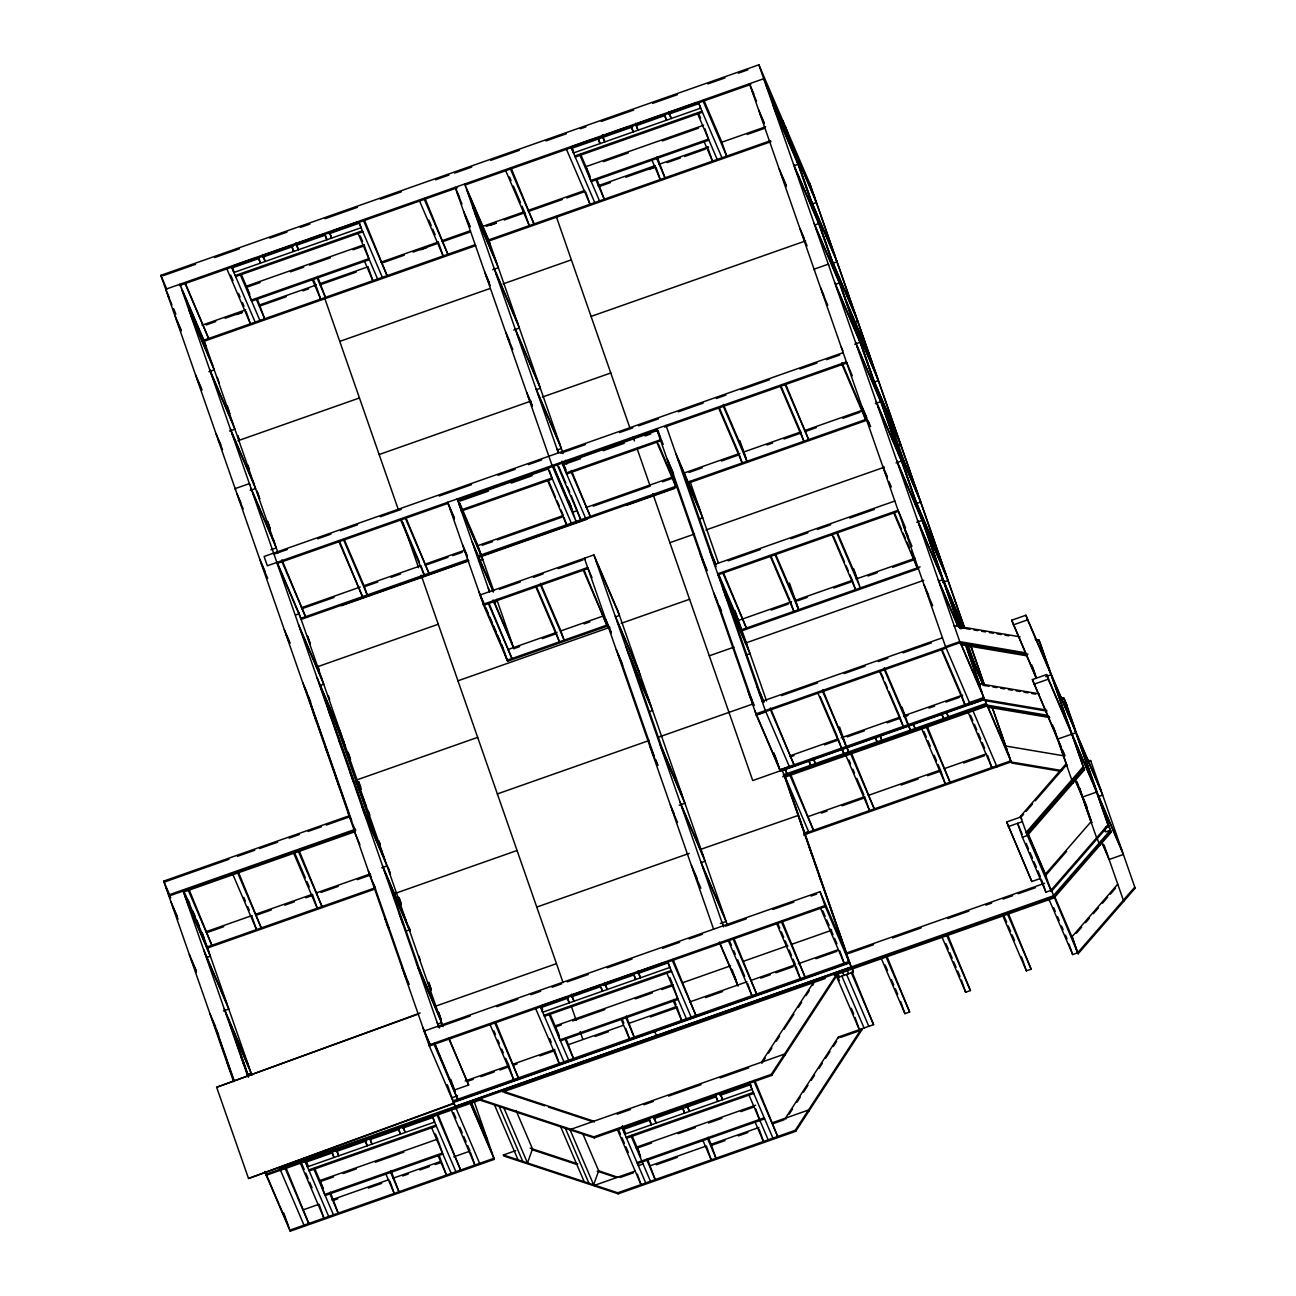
<?xml version="1.0" encoding="UTF-8"?>
<svg xmlns="http://www.w3.org/2000/svg" width="1296" height="1296" viewBox="0 0 1296 1296"><rect width="100%" height="100%" fill="white"/><g stroke="black" fill="none" stroke-linecap="round" stroke-linejoin="round"><path stroke-width="1.5" d="M582.989 1134.194L598.671 1170.806L593.649 1184.819L570.11 1129.918M617.657 1177.205L598.671 1170.806M765.256 1058.152L761.951 1063.222L761.513 1062.202L814.406 981.121L812.641 985.511M768.56 1053.081L771.865 1048.01M776.272 1041.255L779.576 1036.184M783.983 1029.429L793.913 1014.233M798.32 1007.478L801.625 1002.407M806.031 995.652L809.336 990.581M837.848 974.041L771.736 1075.388L594.232 1137.872L479.828 1100.077L479.39 1099.057L593.795 1136.867L771.298 1074.368L837.41 973.021M852.055 971.854L873.569 1024.65L838.366 1037.043L785.489 1118.124L785.927 1119.145M789.232 1114.074L792.536 1109.003M796.943 1102.248L800.248 1097.177M803.552 1092.123L807.959 1085.351M811.264 1080.297L814.568 1075.226M818.975 1068.471L822.28 1063.4M825.584 1058.33L829.991 1051.574M833.296 1046.504L836.6 1041.433M503.366 1154.995L617.755 1192.79L795.274 1130.29L861.37 1028.943L861.808 1029.964L795.712 1131.311L618.192 1193.81L503.804 1156L503.366 1154.995L515.727 1150.637M1022.252 834.316L1017.554 823.349L1022.398 837.248L1027.372 835.499L1020.454 816.35L1066.106 763.83L1066.543 764.851L1035.245 800.863M1023.5 814.358L1020.892 817.355L1020.454 816.35M1026.108 811.361L1032.637 803.86M1083.569 767.831L1026.497 833.458L1026.076 832.453L1083.132 766.811L1083.569 767.831L1038.971 639.997L1035.196 639.365M1027.372 835.499L1084.444 769.856L1039.829 642.038L1040.267 643.043M1045.305 874.298L1090.957 821.794L1091.394 822.814M1045.742 875.318L1066.608 851.326M1060.031 697.329L1063.805 697.961L1107.967 824.774L1050.91 890.401L1045.921 892.166L1022.398 837.248M1084.444 769.856L1084.007 768.852L1026.934 834.478L1051.348 891.421L1108.404 825.795L1107.967 824.774M1110.753 831.238L1053.68 896.881L265.81 1174.257L290.223 1231.2L494.311 1159.353L473.753 1100.336M1066.138 703.42L1111.19 832.259L1054.118 897.885L834.3 975.289M1117.703 884.196L1072.051 936.7L1077.656 952.803L1072.667 954.553L1049.128 899.651M1076.393 933.217L1081.609 927.223M1085.53 922.72L1089.434 918.216M1093.354 913.712L1098.571 907.718M1102.475 903.215L1107.691 897.205M1110.299 894.208L1115.516 888.214M1077.656 952.803L1134.713 887.177L1135.15 888.181L1078.094 953.824L1050.829 888.91M447.347 1084.72L453.989 1103.512L248.54 1178.501L216.643 1087.279L420.179 1012.986M418.527 1014.023L216.643 1087.279M453.73 1103.171L248.54 1178.501M429.997 1044.949L424.067 1031.114L820.06 891.697L825.341 906.617L429.349 1046.034L160.85 275.335L758.873 64.8L810.016 184.145L964.775 628.463M163.183 275.692L195.566 264.287M214.618 257.58L239.371 248.864M269.843 238.14L286.983 232.097M300.316 227.416L309.841 224.062M325.069 218.7L357.453 207.295M380.311 199.244L401.258 191.873M435.537 179.804L448.87 175.106M454.588 173.097L471.728 167.071M490.763 160.364L519.34 150.304M546.005 140.908L566.368 133.747M580.284 128.839L586.003 126.83M601.231 121.468L633.614 110.063M652.649 103.372L677.419 94.657M707.891 83.916L725.031 77.89M738.364 73.192L747.873 69.838M233.863 265.599L254.745 258.26M262.343 255.571L290.822 245.56M296.525 243.551L323.093 234.187M332.586 230.85L357.275 222.167M571.568 146.723L596.241 138.024M601.943 136.015L626.616 127.332M638.005 123.331L662.693 114.631M668.38 112.622L694.964 103.275M179.464 285.574L457.52 187.677M465.134 185.004L750.821 84.418M329.103 233.766L359.478 223.074L361.098 227.707L233.896 272.5L232.276 267.867L258.86 258.503M262.651 257.159L293.026 246.467M296.833 245.138L325.296 235.111M699.613 105.073L700.682 108.151L573.48 152.944L571.876 148.295L632.626 126.911M636.417 125.582L664.897 115.555M668.687 114.21L699.062 103.518M235.192 275.546L362.394 230.769M574.792 155.99L701.995 111.213M235.629 276.566L362.831 231.79M575.23 157.01L702.432 112.217M703.647 125.21L585.938 166.649L590.782 180.549L708.491 139.109L704.862 128.677M246.775 287.226L260.075 282.544M290.45 271.852L303.734 267.17M309.436 265.162L330.318 257.807M353.095 249.788L362.588 246.451M603.466 161.644L628.139 152.96M662.321 140.924L698.382 128.223M251.618 301.126L369.328 259.686M591.219 181.57L708.928 140.13M201.965 325.231L245.77 309.809M259.087 305.127L316.224 285.007M320.047 283.662L367.659 266.895M380.992 262.213L438.129 242.093M441.936 240.748L470.497 230.688M481.918 226.67L523.827 211.912M527.634 210.584L584.771 190.463M598.104 185.765L655.241 165.645M659.048 164.317L708.572 146.885M703.809 100.1L721.856 142.204L765.709 126.765M206.129 324.94L215.719 321.554M225.115 318.249L242.384 312.174M259.524 306.131L286.189 296.752M302.956 290.839L308.659 288.846M320.047 284.828L356.125 272.128M382.693 262.78L404.271 255.182M413.068 252.072L436.655 243.778M442.373 241.769L470.027 232.033M486.178 226.346L495.688 222.993M504.193 219.996L525.091 212.641M528.881 211.313L562.351 199.519M566.854 197.948L583.929 191.921M599.125 186.575L610.513 182.574M625.709 177.228L654.188 167.2M667.1 162.648L680.432 157.95M684.563 156.508L705.186 149.234M747.209 134.444L764.3 128.434M236.666 314.604L242.368 312.595M420.827 249.772L426.514 247.763M490.682 225.18L496.4 223.171M648.988 169.452L654.707 167.427M202.986 340.492L475.34 244.604M770.553 140.681L488.673 239.906L563.08 453.519M203.423 341.496L475.778 245.624M487.199 241.591L770.974 141.685M492.674 269.73L498.361 267.721L474.822 212.819M208.899 371.725L214.229 369.846L190.706 314.928M794.464 165.564L798.028 164.317L774.49 109.399M339.746 341.399L489.726 288.603M503.026 283.921L571.358 259.848M812.77 203.747L816.334 202.5L792.796 147.582M513.67 330.01L519.356 328.001L495.817 273.1M229.57 431.066L234.9 429.187L211.378 374.285M815.135 224.921L818.699 223.657L795.161 168.755M237.946 440.737L359.446 397.969M591.073 316.418L805.594 240.894M833.441 263.088L837.005 261.841L813.467 206.923M250.241 490.423L255.571 488.543L232.049 433.625M536.56 389.61L540.351 388.282L516.812 333.364M835.807 284.261L839.371 283.014L815.832 228.096M379.145 454.523L531.036 401.063M542.425 397.046L610.772 372.989M854.113 322.445L857.677 321.197L834.138 266.279M270.913 549.763L276.242 547.884L252.72 492.982M854.696 344.234L860.026 342.355L836.503 287.453M557.539 449.89L561.346 448.562L537.808 393.644M843.145 352.642L264.092 556.502L267.332 565.785L846.369 361.924L852.298 375.743M274.023 554.186L287.323 549.504M317.698 538.812L330.982 534.13M340.475 530.793L357.566 524.767M380.344 516.748L401.225 509.393M439.198 496.028L471.469 484.672M498.053 475.308L515.144 469.298M528.428 464.616L541.712 459.934M560.698 453.26L585.387 444.56M619.553 432.54L632.837 427.858M638.539 425.849L658.465 418.835M678.407 411.82L703.08 403.121M716.38 398.439L725.873 395.102M741.053 389.756L769.532 379.728M799.907 369.036L816.998 363.026M826.492 359.672L839.776 355.007M448.124 503.302L277.263 563.452L301.223 619.375L468.293 560.569M457.618 499.948L656.959 429.77M664.556 427.097L846.806 362.945M457.618 500.774L548.743 468.698M459.95 501.131L488.43 491.103M511.207 483.084L532.089 475.729M563.42 464.697L580.511 458.687M603.288 450.668L624.17 443.313M645.052 435.958L650.754 433.949M460.858 510.057L551.983 477.965L549.391 470.545M661.138 439.538L566.222 472.959L562.982 463.676L657.914 430.272L660.49 437.675M461.279 511.061L552.42 478.985M566.66 473.98L661.576 440.559M874.8 381.866L878.364 380.619L854.825 325.701M875.367 403.591L880.697 401.711L857.174 346.793M301.352 607.759L360.207 587.039M344.396 539.93L364.014 585.695L420.973 565.639L424.197 574.922L400.658 520.004M424.764 564.311L464.632 550.265M459.788 503.302L477.916 545.6L563.355 515.516L560.99 509.992M576.639 510.835L572.848 512.179L553.23 466.414M586.132 507.497L673.466 476.75M682.96 473.413L739.919 453.357M723.314 404.433L743.71 452.012L800.669 431.973L803.893 441.239L780.354 386.338M804.46 430.628L863.314 409.909M301.79 608.764L334.076 597.407M364.451 586.715L377.735 582.034M391.019 577.352L400.513 574.015M425.201 565.331L447.979 557.312M452.725 555.628L462.218 552.29M482.161 545.276L492.593 541.598M497.34 539.93L540.059 524.896M540.999 524.556L561.897 517.201M593.212 506.169L632.14 492.464M633.08 492.14L650.171 486.13L637.033 448.416M662.515 481.772L672.008 478.435M689.083 472.424L702.383 467.743M721.37 461.052L738.445 455.042M766.924 445.014L772.627 443.005M784.015 439.004L801.106 432.994M804.897 431.649L816.286 427.631M842.87 418.284L859.961 412.274M295.618 614.984L299.182 613.721L277.992 564.311M300.785 618.37L467.856 559.548M479.245 555.53L676.69 486.016M688.079 482.015L866.538 419.191M479.682 556.551L677.128 487.037M688.516 483.035L866.975 420.196M341.399 605.734L468.909 560.844M480.33 556.826L586.91 519.291M626.875 505.229L674.455 488.479M478.969 560.844L482.76 559.499L459.238 504.598M897.091 445.856L900.655 444.593L888.23 415.595M618.305 611.858L593.892 554.915L479.99 595.01L503.172 649.118M499.397 589.34L520.295 582.001M533.579 577.319L543.073 573.966M558.252 568.62L582.941 559.937M698.884 519.129L702.675 517.801L683.77 473.672M588.06 568.539L483.651 605.297L447.687 502.281L454.394 517.946M493.501 602.575L497.291 601.231M316.759 667.003L438.259 624.235M669.87 542.684L694.559 534.001M705.947 529.983L884.407 467.159M896.038 462.931L901.368 461.052M320.177 685.487L323.741 684.239L300.202 629.321M894.823 501.017L714.452 564.521L714.89 565.526M728.19 560.86L760.46 549.488M790.835 538.796L807.926 532.786M817.42 529.432L830.704 524.767M849.69 518.076L874.363 509.393M915.332 503.966L920.678 502.087L897.14 447.185M718.13 574.808L898.484 511.304M507.757 649.604L557.118 632.221M540.513 583.297L560.909 630.893L602.672 616.183M493.047 600.016L513.88 648.616L519.583 646.607M542.36 638.588L555.644 633.906M584.123 623.894L589.826 621.886M615.681 616.815L619.472 615.47L595.949 560.569M607.808 624.785L507.19 660.215L503.95 650.948L507.627 661.235L608.245 625.806M457.958 680.805L609.833 627.329M621.221 623.311L689.569 599.254M916.709 522.288L922.039 520.409L898.517 465.491M731.187 611.874L734.978 610.529L766.568 700.974M791.581 601.733L738.428 620.444L718.81 574.679M775.769 554.639L795.388 600.388L852.347 580.349L855.571 589.615L832.032 534.697M856.138 579.004L914.992 558.284M771.136 610.092L788.227 604.082M797.72 600.745L807.214 597.391M833.798 588.044L850.873 582.034M867.964 576.007L877.457 572.67M892.636 567.324L913.534 559.969M741.652 629.71L920.111 566.887M918.653 568.571L742.09 630.731L717.692 573.788L898.047 510.3L905.548 527.78M356.157 780.143L477.657 737.359M709.268 655.825L733.957 647.141M745.346 643.124L923.805 580.3M939.163 581.013L942.71 579.749L919.172 524.848M942.646 582.374L947.992 580.495L924.453 525.577M746.188 654.982L749.995 653.638L731.074 609.509M233.669 1081.723L163.701 881.102L348.656 815.994M164.074 882.155L185.117 874.735M185.944 874.444L206.939 867.056M207.992 866.684L228.971 859.297M237.492 856.3L254.664 850.257M259.475 848.556L277.571 842.189M289.024 838.156L299.522 834.462M308.108 831.433L321.473 826.735M326.219 825.066L350.098 816.658M648.794 711.86L652.585 710.532L633.663 666.387M355.412 829.229L168.545 895.018L168.982 896.038L355.849 830.25M183.595 892.069L355.379 831.578M497.356 793.93L649.231 740.47M659.421 736.873L752.83 703.987M762.097 701.298L942.451 637.794M781.52 695.628L817.598 682.927M844.166 673.58L865.048 666.225M878.348 661.543L887.841 658.206M903.02 652.86L931.5 642.832M1036.055 677.954L1011.69 620.233L1025.93 615.227L1049.468 670.145M945.967 647.627L960.19 642.605M946.112 648.097L756.265 714.922L755.843 713.918L945.691 647.077L749.477 83.722L753.835 93.895M663.228 444.415L656.521 428.765L756.362 715.165L765.855 711.828M1013.31 624.883L1027.55 619.861L1051.072 674.779L1045.742 676.658M966.703 645.732L970.267 644.485M381.688 867.834L387.034 865.955L363.496 811.053M206.096 931.711L251.91 915.592M255.733 914.247L311.089 894.758M316.807 892.75L370.251 873.925M206.534 932.731L223.722 926.689M256.171 915.268L271.431 909.889M284.796 905.175L294.338 901.822M305.791 897.788L311.526 895.779M321.068 892.409L338.24 886.367M357.323 879.644L370.688 874.946M207.133 946.971L375.095 887.841M375.532 888.845L207.554 947.992L183.157 891.049M206.793 957.501L210.357 956.254L186.818 901.336M395.555 893.268L517.055 850.5M789.863 755.892L837.329 739.174M841.12 737.845L899.975 717.125L888.991 691.497M903.782 715.781L962.636 695.061M790.301 756.913L794.092 755.568M824.467 744.876L837.767 740.194M847.26 736.857L864.351 730.831M887.128 722.812L900.412 718.146M904.219 716.801L908.01 715.457M928.892 708.118L934.594 706.109M945.983 702.092L959.267 697.426M1052.384 677.824L1075.923 732.742L1057.504 739.141L1032.361 679.59L1046.601 674.568L1070.14 729.486M969.489 702.545L983.729 697.523L959.769 641.601L945.529 646.607L970.088 704.02M679.185 805.27L684.887 803.261L661.349 748.343M779.803 769.84L969.651 702.999M789.377 766.746L779.884 770.083L773.842 752.733M984.328 698.998L752.717 780.548L652.795 493.663M781.342 770.893L984.49 699.37L970.25 704.489L969.813 703.469L984.053 698.447L984.895 700.618L1047.006 711.115M1033.981 684.223L1048.205 679.217L1071.743 734.119M783.238 774.911L986.224 703.436L986.661 704.457L783.675 775.915M782.735 776.774L986.823 704.927L1011.641 763.02L1060.16 771.217M785.068 777.114L987.26 705.931M405.745 931.192L409.309 929.945L390.404 885.816M223.43 1010.977L228.76 1009.098L205.238 954.196M536.755 907.07L689.278 853.367M700.715 849.35L798.109 815.476M807.554 816.788L864.513 796.732M868.32 795.388L940.459 770.002L938.11 764.51M944.249 768.658L986.013 753.948M821.291 813.127L826.978 811.118M842.173 805.772L863.055 798.417M901.028 785.052L918.103 779.042M927.596 775.688L940.896 771.007M963.673 762.988L984.555 755.649M701.266 862.553L705.073 861.224L681.534 806.306M803.844 833.182L808.591 831.514M1010.799 760.849L806.711 832.696L807.149 833.717M803.585 834.964L1011.236 761.87M434.954 1006.409L556.47 963.641M247.487 1074.335L251.051 1073.088L232.13 1028.959M1040.72 878.38L1031.827 881.507L1006.684 821.956L1020.924 816.95M720.365 923.497L726.068 921.488L702.529 866.587M438.048 1023.937L441.612 1022.674L418.073 967.772M438.145 1027.323L470.205 1016.048M496.854 1006.652L517.801 999.281M530.825 994.696L540.643 991.246M552.064 987.228L561.589 983.875M567.292 981.866L588.238 974.479M607.273 967.788L632.027 959.072M662.483 948.348L679.622 942.305M689.132 938.968L702.464 934.27M725.306 926.219L746.253 918.848M772.902 909.468L793.849 902.097M810.988 896.071L816.691 894.062M1008.288 826.605L1022.528 821.583M1099.105 796.392L1102.669 795.128L1079.131 740.227M540.756 1006.004L565.445 997.321M571.131 995.312L599.611 985.284M607.208 982.611L631.881 973.928M637.583 971.919L664.151 962.555M567.648 998.228L541.064 1007.591L542.684 1012.225L669.886 967.448L668.266 962.815L637.891 973.507M571.439 996.899L599.918 986.872M603.709 985.527L634.084 974.835M543.98 1015.27L671.182 970.493M544.417 1016.291L671.62 971.514M1105.407 827.269L1108.566 826.151L1111.19 832.259M555.563 1026.95L561.265 1024.942M572.654 1020.924L604.924 1009.568M635.299 998.876L652.39 992.866M661.883 989.512L671.377 986.175M682.927 982.611L730.588 965.828M743.936 961.13L787.79 945.691M791.597 944.347L831.643 930.253M560.407 1040.85L678.116 999.41M465.183 1081.01L508.955 1065.587L505.651 1058.33M512.762 1064.259L554.656 1049.501M567.972 1044.819L623.182 1025.379M628.9 1023.37L676.496 1006.603M689.828 1001.921L747.047 981.769M750.74 980.473L794.529 965.05M798.336 963.722L838.318 949.644M467.516 1081.35L473.234 1079.341M480.848 1076.668L494.165 1071.97M499.883 1069.961L509.393 1066.608M513.2 1065.263L517.007 1063.935M539.865 1055.884L553.181 1051.186M595.075 1036.444L608.391 1031.762M650.284 1017.004L675.022 1008.304M705.494 997.58L722.617 991.537M760.703 978.14L770.213 974.786M775.931 972.778L793.055 966.735M815.913 958.7L836.843 951.329M448.983 1038.258L468.634 1084.995L454.41 1090.001L434.792 1044.252M846.369 953.078L1044.592 883.289M848.524 953.483L873.488 944.703M892.539 937.996L921.132 927.92M947.813 918.524L968.792 911.153M985.883 905.126L991.651 903.101M1003.055 899.084L1012.63 895.714M1018.316 893.705L1035.504 887.663M451.883 1097.761L457.585 1095.752M452.887 1100.952L848.88 961.535L844.02 947.635M453.341 1102.037L849.301 962.555M453.503 1102.394L849.496 962.993L782.201 769.856M851.65 967.999L824.92 905.612L428.911 1045.013L455.252 1106.46L851.229 967.059L784.193 774.571L784.631 775.591M307.411 1159.969L332.084 1151.285M335.891 1149.941L364.354 1139.913M370.057 1137.904L398.536 1127.876M406.134 1125.203L430.807 1116.52M481.772 1099.397L266.247 1175.278L264.919 1171.454M825.179 978.496L502.767 1092.01L502.362 1090.973L593.73 1121.17L594.167 1122.174M332.392 1152.857L305.807 1162.22L307.12 1165.266M336.199 1151.528L366.574 1140.836M370.364 1139.492L398.844 1129.464M402.635 1128.136L433.01 1117.444L434.63 1122.077L307.427 1166.854L305.71 1161.216M852.055 968.258L853.384 972.081L837.103 977.8L859.329 1029.672L855.085 1017.49M308.74 1169.915L435.942 1125.122M309.177 1170.92L436.379 1126.143M437.594 1139.119L319.885 1180.559L324.729 1194.475L442.438 1153.035L438.194 1140.869M333.607 1176.898L320.323 1181.579L322.736 1188.529M343.1 1173.56L356.384 1168.879M375.37 1162.204L403.85 1152.176M325.166 1195.495L442.876 1154.056M302.989 1209.913L318.265 1204.535M331.63 1199.837L388.881 1179.668M392.704 1178.339L440.429 1161.524M453.794 1156.826L469.055 1151.447M333.963 1200.177L337.786 1198.832M368.323 1188.092L381.688 1183.378M402.683 1175.99L408.418 1173.965M419.872 1169.948L429.413 1166.578M435.132 1164.569L440.867 1162.544M617.123 1114.204L630.472 1109.506M643.934 1104.759L653.362 1101.454M668.623 1096.076L701.039 1084.655M720.106 1077.948L748.715 1067.872M289.786 1230.179L493.873 1158.332M881.361 958.716L904.883 1013.634L909.63 1011.949L886.756 955.946M942.111 937.332L965.65 992.234L970.396 990.565L947.506 934.562M1002.861 915.932L1026.4 970.85L1031.146 969.181L1008.256 913.178M840.586 1037.432L861.808 1029.964M622.89 1127.909L649.474 1118.545M653.265 1117.217L681.745 1107.189M685.535 1105.861L715.927 1095.152M719.717 1093.824L750.092 1083.132M623.198 1129.496L649.782 1120.133M653.573 1118.804L716.218 1096.74M720.025 1095.412L750.4 1084.72L752.02 1089.353L624.818 1134.13L622.485 1126.759M626.13 1137.191L753.316 1092.398M626.551 1138.196L753.754 1093.419M635.963 1147.365L755.568 1105.245M636.401 1148.369L651.596 1143.023M678.181 1133.676L695.255 1127.65M708.556 1122.984L721.84 1118.302M740.826 1111.612L754.11 1106.93M637.016 1162.609L764.219 1117.816M637.454 1163.63L764.656 1118.837M638.329 1165.655L643.075 1163.986M634.927 1171.13L594.88 1185.224L595.318 1186.245M650.187 1165.752L705.494 1146.28M708.118 1137.272L711.131 1144.303L758.905 1127.488M772.254 1122.79L808.493 1110.024L808.931 1111.045M620.104 1177.513L633.469 1172.815M656.343 1164.764L677.322 1157.377M711.666 1145.291L725.015 1140.593M738.364 1135.895L747.889 1132.526M772.691 1123.794L784.129 1119.776M1020.033 636.806L954.05 625.66L954.488 626.665M966.119 628.641L970.007 629.289M973.895 629.953L977.767 630.601M981.655 631.265L985.543 631.913M989.415 632.578L993.303 633.226M997.191 633.89L1001.063 634.538M1004.951 635.202L1008.823 635.85M1035.634 640.386L1039.408 641.018L1038.971 639.997M1025.606 652.795L959.607 641.633L960.044 642.654L1027.987 654.14M758.873 64.8L960.482 643.675L1026.481 654.82M1026.918 655.841L960.919 644.695L960.482 643.675M1039.052 693.781L978.885 683.608L979.322 684.628M985.154 685.616L989.026 686.264M992.914 686.929L996.786 687.577M1000.674 688.241L1004.562 688.889M1008.434 689.553L1012.322 690.201M1016.21 690.865L1020.082 691.513M1023.97 692.177L1027.841 692.825M1031.729 693.49L1035.617 694.138M1046.569 710.095L984.458 699.597L965.196 644.047M1046.957 715.214L986.791 705.056L984.944 699.727M987.228 706.077L1049.339 716.558M987.665 707.081L1049.776 717.579M1063.854 755.843L1005.631 746.01L1006.069 747.031M1086.777 759.715L1090.989 761.368L1087.214 760.736M1061.667 770.521L1011.204 761.999L992.218 707.486M504.711 1092.625L544.676 1105.828M548.483 1107.092L592.272 1121.542M530.145 1148.159L577.741 1163.889M532.478 1149.811L576.266 1164.278M597.197 1171.195L616.232 1177.481M1063.805 697.961L1108.566 826.151M1064.405 699.338L1067.013 705.445M1050.764 673.191L1074.303 728.093M1077.511 735.577L1101.049 790.495M1071.436 732.532L1094.974 787.45M1098.182 794.934L1121.72 849.852M1073.056 737.181L1096.594 792.083L1082.354 797.105L1074.514 778.799M1099.802 799.567L1123.34 854.485L1109.101 859.491L1101.244 841.185M1104.403 829.181L1105.569 831.902L1110.316 830.218L1053.243 895.86L279.612 1168.231L304.447 1226.194M1011.69 620.233L1035.229 675.151M1032.361 679.59L1055.9 734.492M1057.196 737.554L1061.116 746.707M1062.688 750.368L1065.053 755.86M1075.243 779.641L1080.734 792.455M1084.736 801.77L1087.085 807.262M1102.766 843.874L1107.481 854.858M1058.816 742.187L1063.53 753.17M1072.148 780.953L1052.482 724.723M1072.586 781.974L1073.023 782.995M1096.999 838.917L1079.325 788.389M1099.769 845.381L1096.902 837.637M1123.745 901.319L1104.079 845.073M788.13 135.659L763.717 78.716L165.694 289.251L169.258 297.594M790.463 141.102L814.86 198.045M766.049 85.18L789.588 140.098M772.87 104.765L796.408 159.683M811.571 201.463L835.094 256.381M793.541 164.106L817.079 219.024M832.243 260.82L855.765 315.738M814.212 223.463L837.751 278.381M846.191 300.866L869.713 355.784M848.086 306.326L871.625 361.244M852.201 318.605L852.638 319.61M852.93 320.242L876.469 375.16M877.392 377.816L877.829 378.821M828.743 265.194L828.306 264.173L814.066 269.195L814.504 270.2M852.282 320.096L852.719 321.116M857.045 332.505L857.482 333.526M834.883 282.803L858.422 337.721M751.81 90.202L756.524 101.185M758.63 109.771L764.122 122.585M760.25 114.421L764.17 123.574M873.893 380.408L897.415 435.326M875.497 385.042L899.035 439.96M882.382 401.971L887.792 414.574M855.554 342.16L879.093 397.078M880.988 401.015L881.41 402.035M884.52 410.945L889.655 423.792L886.14 415.579M779.301 169.128L786.364 185.603M780.921 173.761L786.413 186.575M899.181 450.198L904.576 462.802M905.013 463.822L917.455 492.82M895.52 442.535L919.058 497.453M876.226 401.501L899.764 456.419M877.846 406.15L901.643 461.506M799.972 228.469L803.893 237.622M801.592 233.118L807.084 245.932M916.191 501.892L939.73 556.81M918.103 507.352L941.641 562.27M917.6 506.38L918.038 507.4M922.541 520.117L946.08 575.035M896.897 460.858L920.435 515.776M922.444 520.295L922.882 521.316M820.643 287.825L823.786 295.148M822.263 292.459L827.755 305.273M943.504 580.3L963.9 627.88M917.568 520.214L941.107 575.116M945.124 584.933L963.22 627.151M951.993 601.846L957.404 614.466M957.841 615.487L963.284 628.171M841.315 347.166L842.886 350.827M954.131 610.837L959.283 623.684L955.751 615.47M968.792 650.074L974.203 662.677M974.641 663.698L983.956 685.454M938.239 579.555L958.635 627.151M965.925 644.258L983.243 684.644M939.843 584.188L957.89 626.292M966.751 647.06L983.227 685.503M861.986 406.523L866.7 417.506M868.255 421.168L870.62 426.659M863.606 411.156L869.098 423.97M841.963 362.653L862.358 410.249M842.06 364.613L865.598 419.515L863.006 412.096M961.713 645.295L982.125 692.89M988.006 706.79L1009.179 756.216M882.657 465.863L887.355 476.847M884.277 470.513L887.404 477.835M888.975 481.496L891.324 486.988M903.328 525.22L908.026 536.204M904.948 529.853L911.995 546.329M894.434 512.86L901.481 529.335M903.053 532.996L905.418 538.488M906.973 542.149L909.338 547.641M910.91 551.302L913.259 556.794M893.738 512.973L917.276 567.891M923.999 584.561L928.697 595.544M926.397 591.041L932.666 605.686M1027.971 833.425L1044.446 871.868L1051.348 891.421M1021.329 818.375L1021.766 819.396M1028.02 834.397L1046.066 876.501M1054.766 896.8L1072.813 938.887M972.583 709.933L996.997 766.876M1026.173 843.469L1028.538 848.961M1030.093 852.622L1032.458 858.114M1034.03 861.775L1036.379 867.267M1037.95 870.928L1040.299 876.42M1053.713 907.702L1055.268 911.363M1057.633 916.855L1059.188 920.516M1061.554 926.008L1063.125 929.669M1065.474 935.161L1067.045 938.822M970.493 715.181L972.842 720.673M974.414 724.334L976.763 729.826M978.334 733.487L980.699 738.979M982.255 742.64L984.62 748.132M942.062 649.636L960.903 693.571M941.382 649.766L964.904 704.668L961.681 695.401M968.274 712.622L991.813 767.524L987.568 755.357M703.161 101.201L726.7 156.103L721.856 142.204M698.414 102.87L721.953 157.788M1006.684 821.956L1031.827 881.507M698.301 112.736L700.65 118.211M697.685 113.902L717.206 159.457M704.182 141.799L712.46 161.125M946.517 712.735L948.267 716.801L946.939 713.011M941.771 714.404L943.52 718.47L941.528 712.8M785.797 384.539L808.639 439.571L785.101 384.653M668.995 113.222L671.263 118.519L668.833 111.569M927.158 726.23L950.049 782.233L926.51 727.331M1007.608 914.263L1031.146 969.181M781.051 386.208L800.669 431.973M664.249 114.907L666.517 120.188L664.686 114.971M1004.287 916.677L1006.652 922.169M1008.207 925.83L1010.572 931.322M1012.144 934.983L1014.493 940.475M923.983 731.56L926.332 737.051M927.904 740.713L930.253 746.204M934.173 755.357L936.538 760.849M921.764 729L945.302 783.902L941.058 771.736M837.475 532.915L857.093 578.664M836.779 533.029L860.317 587.947L853.772 568.847M833.506 536.414L844.49 562.043M846.061 565.704L848.41 571.196M849.982 574.857L852.347 580.349M913.291 724.432L915.041 728.498L913.712 724.707M884.326 667.861L904.721 715.457M884.423 669.805L907.961 724.723M881.15 673.191L883.499 678.683M885.071 682.344L887.42 687.836M879.676 671.49L903.215 726.392L900.623 718.972M657.137 156.897L664.994 177.827L656.716 158.517M651.969 160.186L660.247 179.496L656.019 167.33M635.769 124.918L638.037 130.216L635.607 123.266M631.022 126.603L633.29 131.884L631.476 126.668M880.065 736.128L881.815 740.194L880.486 736.403M875.318 737.797L877.068 741.879L875.74 738.088M723.411 406.377L746.933 461.295L743.71 452.012M946.858 935.663L970.396 990.565M719.345 407.932L738.185 451.867M602.543 136.631L604.811 141.912L602.381 134.962M718.664 408.046L742.187 462.964L738.963 453.697M945.886 943.553L948.251 949.045M949.822 952.706L952.171 958.198M953.743 961.859L956.092 967.351M957.663 971.012L960.012 976.504M597.796 138.299L600.064 143.581L598.25 138.364M775.073 554.753L798.611 609.671L795.388 600.388M771.023 556.308L789.847 600.226M770.326 556.421L793.865 611.339L790.641 602.057M851.375 752.911L874.265 808.915L850.727 754.013M822.62 689.585L846.256 746.447L822.717 691.529M846.839 747.824L848.588 751.891L846.612 746.204M848.977 760.072L850.549 763.733M852.898 769.225L854.469 772.886M856.818 778.378L863.881 794.853M845.98 755.681L869.519 810.583L864.659 796.684M820.238 696.746L837.491 737.019M817.97 693.198L841.509 748.116L838.285 738.85M842.092 749.493L843.842 753.575L841.865 747.889M597.148 180.047L604.244 199.228L595.966 179.901M580.592 154.175L590.134 176.45M579.976 155.342L599.497 200.896M571.876 148.295L573.172 151.357M571.212 147.647L594.751 202.565M566.465 149.315L590.004 204.233L585.76 192.067M813.629 759.521L815.362 763.587L813.386 757.917M666.452 426.433L666.014 425.412L765.32 710.564L789.734 767.507M690.428 482.355L689.99 481.351L718.454 563.096M808.882 761.189L810.616 765.272L809.303 761.481M675.913 453.616L699.451 508.518M677.533 458.249L701.071 513.167M723.557 573.01L746.399 628.042L722.876 573.14M886.108 957.047L909.63 1011.949M712.832 557.118L715.991 564.473M709.835 550.978L715.327 563.792M711.439 555.611L716.153 566.595M885.136 964.937L887.501 970.429M891.421 979.582L893.77 985.073M895.342 988.735L897.691 994.226M667.213 458.784L673.483 473.429M723.233 589.453L746.755 644.371M668.039 461.587L673.531 474.401M724.837 594.086L748.375 649.004M658.336 443.993L671.733 475.243M656.829 442.228L675.751 486.356L672.511 477.09M770.423 707.956L794.043 764.834L770.504 709.916M760.153 692.971L764.089 702.157M700.342 554.332L707.324 570.613M757.139 686.831L763.409 701.476M701.946 558.965L705.866 568.118M758.759 691.465L763.457 702.448M713.74 592.807L717.66 601.943M719.231 605.605L721.58 611.096M715.343 597.44L720.058 608.423M790.625 774.295L813.499 830.299L789.977 775.397M785.149 769.549L786.883 773.615L785.554 769.808M785.23 777.065L808.753 831.983M747.646 690.169L753.932 704.813M749.266 694.802L753.964 705.785M789.734 791.435L791.483 795.501M754.742 710.532L778.28 765.45M791.354 796.068L793.103 800.134M756.362 715.165L780.241 770.861L774.943 755.649M799.421 819.25L801.171 823.316M801.041 823.883L802.791 827.95M809.109 847.066L810.859 851.132M810.729 851.699L812.479 855.781M818.813 874.897L820.546 878.963M820.417 879.53L822.166 883.597M511.11 167.945L534.001 223.949L510.462 169.047M820.06 891.697L844.457 948.64M847.876 958.343L849.609 962.41M852.088 969.019L853.384 972.081M851.342 972.794L873.569 1024.65M509.506 176.936L511.078 180.598M513.427 186.089L520.49 202.565M522.061 206.226L524.41 211.718M505.715 170.716L529.254 225.617L525.01 213.451M822.814 910.861L825.179 916.353M826.735 920.014L829.1 925.506M830.655 929.167L833.02 934.659M834.592 938.32L836.941 943.812M820.595 908.302L844.133 963.203L839.905 951.037M847.341 970.688L848.637 973.75M846.596 974.462L868.822 1026.319M842.594 972.356L843.89 975.418M841.849 976.131L864.076 1028.003M836.973 972L839.144 977.087L837.815 973.264M837.022 975.013L839.403 980.57M851.31 1008.353L853.691 1013.909M838.366 1037.043L838.804 1038.064M782.152 920.954L805.043 976.973L781.504 922.055M489.11 240.926L464.697 183.983L558.365 452.903M466.754 189.637L490.293 244.539M473.218 208.186L496.757 263.088M777.406 922.639L779.755 928.13M781.326 931.792L783.675 937.267M785.246 940.928L787.612 946.42M789.167 950.081L791.532 955.573M793.103 959.234L795.452 964.726M776.758 923.724L800.296 978.642L796.052 966.476M494.213 268.45L517.736 323.368M459.578 197.494L455.204 187.321L552.096 465.523L576.072 521.446L568.863 500.726M457.261 192.974L461.975 203.958M515.209 328.73L538.731 383.648M463.725 211.523L469.994 226.168M465.329 216.157L470.043 227.14M571.325 470.383L590.312 516.44L571.39 472.295M536.188 389.011L559.726 443.912M484.72 271.804L489.418 282.787M486.324 276.437L490.244 285.59M557.183 449.291L558.754 452.952M562.675 462.105L565.817 469.411M561.946 461.246L565.866 470.399M562.027 463.19L586.003 519.129M505.715 332.068L509.636 341.221M507.319 336.717L512.811 349.531M558.77 466.576L565.817 483.052M567.389 486.713L569.754 492.205M571.309 495.866L580.819 519.777L557.28 464.859M526.694 392.348L532.186 405.162M528.314 396.981L532.235 406.134M553.975 467.273L571.228 507.546M615.325 616.199L638.863 671.117M616.945 620.833L640.467 675.751M625.822 646.348L649.361 701.249M627.442 650.981L650.965 705.883M547.787 468.212L571.325 523.114M584.836 559.273L584.399 558.252L713.594 929.183M591.997 577.692L587.639 567.518L483.214 604.292L507.627 661.235M548.37 480.573L555.466 497.129M557.053 500.807L559.418 506.315M547.673 480.654L566.579 524.783L564.003 517.379M662.742 749.849L681.647 793.978M659.729 743.71L683.267 798.628M605.831 619.553L611.323 632.351M424.975 198.272L447.865 254.275L424.327 199.373M607.451 624.186L611.372 633.339M584.01 570.094L606.852 625.126L583.313 570.208M616.329 649.685L621.821 662.499M617.949 654.318L622.647 665.302M679.914 801.673L703.453 856.575M428.846 220.077L431.212 225.569M432.767 229.23L435.132 234.722M419.58 201.042L443.119 255.944L438.259 242.044M784.955 1055.122L784.517 1054.102L570.904 1129.302L571.342 1130.323M733.763 937.996L756.637 994.016L733.115 939.098M700.909 861.937L724.448 916.855M650.236 747.047L654.156 756.2M655.646 759.667L658.076 765.353M651.856 751.696L656.554 762.664M721.904 922.217L723.476 925.879M729.794 941.495L731.365 945.157M733.714 950.648L735.286 954.31M737.635 959.801L744.698 976.277M670.421 805.01L674.341 814.163M672.041 809.644L677.533 822.458M728.368 940.766L751.907 995.684L747.662 983.502M691.416 865.291L696.908 878.105M693.036 869.924L700.877 888.23M719.474 942.03L735.95 980.473M719.523 943.018L737.57 985.106L732.24 969.813M771.298 1074.368L771.736 1075.388M795.274 1130.29L795.712 1131.311M754.79 1080.475L777.681 1136.495L754.142 1081.577M540.61 585.257L564.133 640.159L560.909 630.893M536.544 586.796L555.385 630.731M749.396 1083.245L772.934 1138.163M535.864 586.926L559.386 641.828L556.162 632.561M749.007 1095.088L759.472 1119.501L755.843 1109.068M759.91 1120.505L768.188 1139.832M755.163 1122.19L763.441 1141.501L759.197 1129.334M364.225 219.656L387.099 275.659L363.577 220.757M358.83 222.426L382.352 277.344M673.013 959.38L695.887 1015.4L672.365 960.482M360.272 235.937L362.621 241.412M358.085 233.458L377.606 279.013M667.618 962.15L691.141 1017.068M364.581 261.355L372.859 280.681L368.015 266.765M719.977 1093.613L722.585 1099.705L720.171 1092.755M669.838 977.492L672.187 982.967M666.873 973.183L686.394 1018.737M715.23 1095.282L717.838 1101.389L715.424 1094.423M673.807 999.475L676.058 1004.74M673.369 1001.095L681.647 1020.406L676.804 1006.506M481.594 555.887L457.18 498.944L489.483 591.673M472.149 541.679L493.322 591.106M473.769 546.329L493.371 592.078M488.3 588.044L489.872 591.705M493.792 600.858L511.839 642.962M449.744 507.935L454.442 518.918M489.094 603.515L511.936 658.546L488.398 603.628M329.395 232.794L331.663 238.075L329.848 232.859M462.656 545.033L467.37 556.016M464.276 549.666L467.402 556.988M478.807 591.397L484.299 604.211M485.87 607.873L488.219 613.364M489.791 617.026L492.14 622.517M493.711 626.179L496.06 631.654M497.632 635.315L499.981 640.807M324.648 234.463L326.916 239.744L325.102 234.527M638.183 972.518L640.451 977.8L638.037 970.85M707.697 1138.892L715.975 1158.219L711.131 1144.303M633.436 974.187L635.704 979.468L633.89 974.252M702.95 1140.561L711.229 1159.888L706.385 1145.972M686.75 1105.31L689.359 1111.401L686.945 1104.451M654.739 1031.551L656.489 1035.617M682.004 1106.978L684.612 1113.086L682.798 1107.869M317.552 276.453L325.409 297.383L317.131 278.073M313.551 279.887L315.819 285.152M312.385 279.742L320.663 299.068L316.418 286.886M296.168 244.49L298.436 249.772L296.023 242.822M626.341 1016.177L634.198 1037.124L625.919 1017.797M291.422 246.159L293.69 251.44L291.875 246.224M622.339 1019.612L623.846 1023.127M621.173 1019.466L629.451 1038.793L625.806 1028.36M406.102 518.222L428.944 573.253L405.405 518.335M604.957 984.215L607.225 989.496L604.811 982.546M401.355 519.89L419.402 561.978M600.21 985.883L602.478 991.165L601.263 987.698M653.524 1117.006L656.132 1123.097L653.719 1116.148M648.778 1118.675L651.386 1124.782L648.972 1117.816M262.942 256.187L265.21 261.468L262.796 254.518M647.368 1158.673L655.225 1179.603L646.947 1160.276M258.212 257.855L260.464 263.137L258.649 257.92M631.913 1135.328L638.863 1151.561M571.73 995.911L573.998 1001.192L571.585 994.243M631.298 1136.527L650.479 1181.272M622.485 1126.111L625.612 1133.368M567 997.58L569.252 1002.861L567.437 997.645M622.193 1128.038L645.732 1182.94M618.095 1128.605L620.46 1134.097M622.015 1137.758L624.38 1143.25M625.952 1146.911L628.301 1152.403M617.447 1129.707L640.985 1184.609L637.357 1174.176M257.548 299.603L264.659 318.784L256.365 299.457M241.007 273.731L249.788 294.241M240.376 274.898L259.913 320.452M565.591 1037.578L573.448 1058.508L565.153 1039.181M232.276 267.867L233.588 270.913M231.628 267.203L255.166 322.121M549.796 1013.472L559.337 1035.731M549.164 1014.622L568.701 1060.177M230.672 275.108L233.021 280.6M238.513 293.414L240.084 297.076M242.433 302.551L244.004 306.212M343.699 540.059L367.238 594.977L364.014 585.695M226.881 268.871L250.42 323.789L246.175 311.623M541.064 1005.842L542.7 1009.665M540.416 1006.943L563.954 1061.845M339.649 541.615L362.491 596.646L338.953 541.728M593.795 1136.867L594.232 1137.872M617.755 1192.79L618.192 1193.81M549.65 1038.631L551.221 1042.292M535.669 1008.612L559.208 1063.514L554.364 1049.614M565.396 1128.346L588.935 1183.264M560.666 1126.791L584.204 1181.709M185.069 282.609L208.64 338.499L185.117 283.581M204.331 341.188L179.933 284.245L438.745 1027.112L438.307 1026.092M182.266 290.709L205.805 345.627M495.493 1021.88L518.384 1077.883L494.845 1022.981M189.086 310.295L212.625 365.197M518.789 1085.189L519.226 1086.21M493.889 1030.871L495.461 1034.532M497.81 1040.024L499.381 1043.685M501.73 1049.177L503.302 1052.838M209.758 369.635L233.296 424.553M490.099 1024.65L513.637 1079.568L509.393 1067.386M230.429 428.992L253.967 483.894M160.85 275.335L166.779 289.17M249.804 484.623L249.367 483.619L235.127 488.624L235.564 489.645M273.343 539.541L273.78 540.562M251.1 488.333L274.639 543.251M281.912 559.823L305.532 616.685L282.01 561.784M168.026 295.731L171.947 304.884M173.518 308.545L175.867 314.037M516.035 1110.494L532.51 1148.936L527.488 1162.966L503.95 1108.048M174.847 315.301L181.116 329.945M176.467 319.934L181.165 330.917M195.518 374.657L201.787 389.302M197.138 379.291L201.836 390.274M298.582 624.688L322.121 679.606M216.189 433.998L220.903 444.982M217.809 438.647L222.507 449.615M316.985 677.516L340.524 732.418M318.605 682.15L342.128 737.068M324.227 696.146L343.748 741.701M236.86 493.355L240.781 502.508M337.09 727.007L345.368 746.334M238.48 497.988L243.178 508.972M499.235 1106.492L522.758 1161.394M327.645 708.118L329.913 713.399M329.265 712.751L331.517 718.033M338.953 740.567L341.221 745.864M340.556 745.216L342.824 750.497M356.141 781.731L364.419 801.041M494.505 1104.921L518.044 1159.839M357.761 786.364L366.039 805.691M259.783 559.192L265.275 572.006M261.403 563.825L267.673 578.47M350.244 773.032L352.512 778.313M351.864 777.665L354.132 782.946M373.896 832.729L382.19 852.055M364.273 811.134L383.794 856.688M361.876 806.404L385.414 861.322M284.342 629.694L289.834 642.508M285.962 634.343L289.883 643.496M382.547 865.76L406.085 920.678M384.167 870.394L407.705 925.312M302.746 682.522L306.666 691.675M304.366 687.155L310.716 701.978M313.405 713.124L315.673 718.421M315.025 717.757L316.532 721.289M399.362 914.036L403.412 924.372L400.982 918.67M428.814 983.777L431.163 989.269M429.64 986.58L431.212 990.241M324.713 745.589L326.981 750.87M326.317 750.222L328.585 755.503M419.467 969.278L438.388 1013.407M416.453 963.122L439.992 1018.04M449.032 1039.23L468.634 1084.995M336.004 778.037L338.272 783.335M337.624 782.671L339.892 787.968M347.636 811.426L350.779 818.748M351.216 819.769L351.653 820.773L308.367 696.519M349.256 816.059L354.748 828.873M437.125 1022.479L439.49 1027.971M470.934 1101.357L487.409 1139.783M354.456 831.902L359.948 844.717M470.286 1102.442L492.253 1153.699M469.897 1102.41L494.311 1159.353M368.307 870.766L371.45 878.089M369.927 875.416L375.419 888.23M385.123 919.042L389.173 929.378L386.743 923.675M434.743 1043.264L457.634 1099.283L434.095 1044.365M402.214 968.144L409.212 984.442M403.834 972.778L407.754 981.931M456.613 1096.027L457.78 1098.733M422.885 1027.485L429.948 1043.96M455.657 1107.416L480.071 1164.359M453.568 1112.665L455.917 1118.156M459.837 1127.309L462.186 1132.801M463.757 1136.462L466.123 1141.954M467.678 1145.615L470.043 1151.107M451.348 1110.105L474.887 1165.023L470.642 1152.841M437.756 1114.025L460.647 1170.029L437.108 1115.111M432.362 1116.796L455.9 1171.697M435.375 1133.951L437.724 1139.411M431.633 1127.812L451.154 1173.366M439.295 1155.87L446.407 1175.035L438.129 1155.724M299.101 850.532L321.991 906.536L298.453 851.618M294.354 852.201L305.338 877.829M306.909 881.491L309.258 886.982M293.706 853.303L317.245 908.204L312.401 894.289M402.943 1127.147L405.211 1132.429L403.38 1127.212M398.196 1128.816L400.464 1134.113L398.633 1128.897M391.084 1170.823L398.941 1191.753L390.663 1172.426M385.916 1174.095L394.195 1193.422L389.95 1181.255M369.716 1138.844L371.984 1144.125L370.17 1138.909M364.97 1140.512L367.238 1145.81L365.423 1140.593M238.351 871.916L261.241 927.92L237.703 873.018M243.794 897.383L245.365 901.044M247.714 906.536L249.286 910.197M232.956 874.687L256.495 929.588L251.635 915.689M336.49 1150.54L338.758 1155.821L336.328 1148.872M331.744 1152.209L334.012 1157.506L332.197 1152.29M330.334 1192.207L338.191 1213.137L329.913 1193.827M314.539 1168.101L323.336 1188.61M313.924 1169.251L333.445 1214.806M306.601 1162.301L308.156 1165.963M188.989 889.299L211.88 945.302L188.341 890.384M305.159 1161.572L328.698 1216.474M301.855 1163.97L304.204 1169.462M305.775 1173.123L308.124 1178.615M309.695 1182.276L312.044 1187.768M188.163 900.121L189.734 903.782M192.861 911.104L195.226 916.596M196.798 920.257L199.147 925.749M185.069 893.77L203.893 937.705M300.413 1163.241L323.951 1218.159L319.108 1204.243M185.198 896.702L208.737 951.604M203.618 949.563L227.156 1004.465M224.289 1008.904L247.828 1063.822M225.909 1013.537L249.431 1068.455M241.105 1057.18L243.972 1063.886M242.708 1061.813L245.592 1068.52M163.701 881.102L170.78 897.804M166.115 887.809L169.258 895.115M285.881 1167.485L308.772 1223.505L285.233 1168.587M170.975 901.708L177.244 916.353M172.579 906.341L178.07 919.156M189.378 954.569L196.441 971.044M190.998 959.202L196.49 972.016M210.049 1013.909L215.541 1026.724M211.669 1018.559L218.716 1035.034M226.865 1062.185L229.732 1068.908M228.469 1066.819L231.352 1073.542M265.421 1172.459L288.166 1225.546M1090.552 760.363L1135.15 888.181M1025.93 615.227L1027.55 619.861M1046.601 674.568L1048.205 679.217M1083.197 797.785L1091.815 822.539M1079.665 788.13L1091.605 822.409M1077.106 781.796L1091.021 821.777M1032.799 667.732L1036.12 677.241M1053.794 727.769L1067.062 765.855M1031.697 664.799L1036.298 678.245M970.753 645.619L984.685 685.633M991.991 706.595L1007.251 750.433M1008.547 754.126L1009.908 758.047M1072.489 937.721L1078.094 953.824M809.579 183.125L964.337 627.458M970.979 646.51L984.247 684.628M886.172 409.941L906.633 468.455M955.784 609.833L962.248 628.366M967.853 644.225L976.244 668.331M880.324 396.317L900.785 454.831M949.952 596.192L961.373 628.754M966.751 644.42L970.412 654.707M785.619 127.202L960.206 628.463M965.957 644.776L980.165 685.811M785.182 126.182L960.19 628.673M965.488 643.885L980.068 685.73M782.849 120.722L959.477 627.556M1069.038 944.12L1072.667 954.553M1041.692 879.984L1045.921 892.166M914.684 560.471L916.628 566.044M1021.556 956.934L1026.4 970.85M707.616 147.209L711.86 159.392M908.318 724.496L910.294 730.166L901.951 707.162M961.405 980.068L965.65 992.234M739.822 440.559L745.816 457.731M789.426 582.989L798.012 607.613M839.581 726.991L845.527 744.034M900.655 1001.452L904.883 1013.634M572.2 148.311L573.415 151.794M681.712 468.018L714.452 561.767M729.032 603.855L761.756 697.604M784.874 776.061L846.758 953.743M672.656 472.376L704.522 564.084M719.539 607.192L752.263 700.942M556.259 216.481L629.807 427.664M633.096 437.092L634.408 440.867M565.51 460.258L566.838 464.081M617.868 610.837L727.51 925.425M631.622 660.733L664.346 754.483M593.892 554.915L723.524 926.851M569.965 503.658L573.286 513.2M734.67 976.568L737.991 986.126M622.129 664.087L653.767 754.92M749.687 1081.966L750.902 1085.449M477.916 545.6L493.679 590.83M496.741 599.416L513.88 648.616M459.659 503.318L461.587 508.874M501.746 644.387L503.739 650.074M638.231 1150.07L640.645 1157.036M637.357 1148.045L640.386 1156.729M622.323 1126.03L624.737 1132.979M324.648 298.031L398.196 509.215M402.797 522.418L418.559 567.664M421.184 575.213L563.063 982.579M571.568 1007.008L576.169 1020.195M580.154 1031.665L582.86 1039.424M540.788 1005.858L542.003 1009.341M232.178 266.846L233.377 270.329M358.814 781.666L360.79 787.352M399.265 897.82L401.242 903.49M428.911 982.238L430.904 988.654M239.08 439.441L237.751 435.618L238.999 439.425M257.062 491.071L259.718 498.717M267.721 521.656L270.2 528.784M307.67 636.385L310.343 644.047M328.325 695.677L329.654 699.5M348.3 753.041L350.293 758.776M378.934 840.991L380.263 844.814M388.265 867.769L390.258 873.504M398.893 898.29L400.869 903.992M410.135 930.577L408.807 926.77L410.087 930.674M428.652 983.761L430.645 989.464M438.583 1012.257L441.223 1019.855M217.323 377.444L219.316 383.146M227.318 405.907L229.927 413.635M247.844 465.086L249.302 469.006M257.143 491.767L259.573 498.506M267.527 521.365L270.184 528.979M307.557 636.304L310.23 643.95M317.779 665.885L319.221 669.789M347.749 751.923L350.519 759.667M368.501 811.296L369.846 815.119M378.967 841.315L380.295 845.122M387.828 866.749L390.452 874.525M398.455 897.269L401.096 904.867M418.964 956.156L420.244 960.093M428.215 982.741L430.871 990.338M438.566 1012.435L441.207 1020.049M203.893 340.168L277.992 552.906M298.858 612.797L442.989 1026.626M335.032 721.354L375.516 837.362M322.607 691.513L365.893 815.767M388.346 880.162L421.087 973.912M320.857 687.431L365.456 814.747M450.797 1079.325L455.317 1092.317M454.167 1103.366L455.252 1106.46M374.107 885.168L406.409 977.897M306.634 692.453L349.24 814.795M202.289 933.055L251.926 1075.356M230.089 1023.305L248.54 1076.296M228.776 1020.26L248.557 1077.025M182.963 890.498L247.909 1076.701M283.792 1213.007L290.223 1231.2M216.286 1029.332L234.074 1080.427M214.537 1025.266L233.653 1080.151M364.046 244.766L246.337 286.205L251.197 300.105L368.89 258.665L364.046 244.766M672.835 984.49L555.125 1025.93L559.985 1039.846L677.678 998.406L672.835 984.49M360.952 789.361L358.295 781.715L360.839 789.264"/></g></svg>
